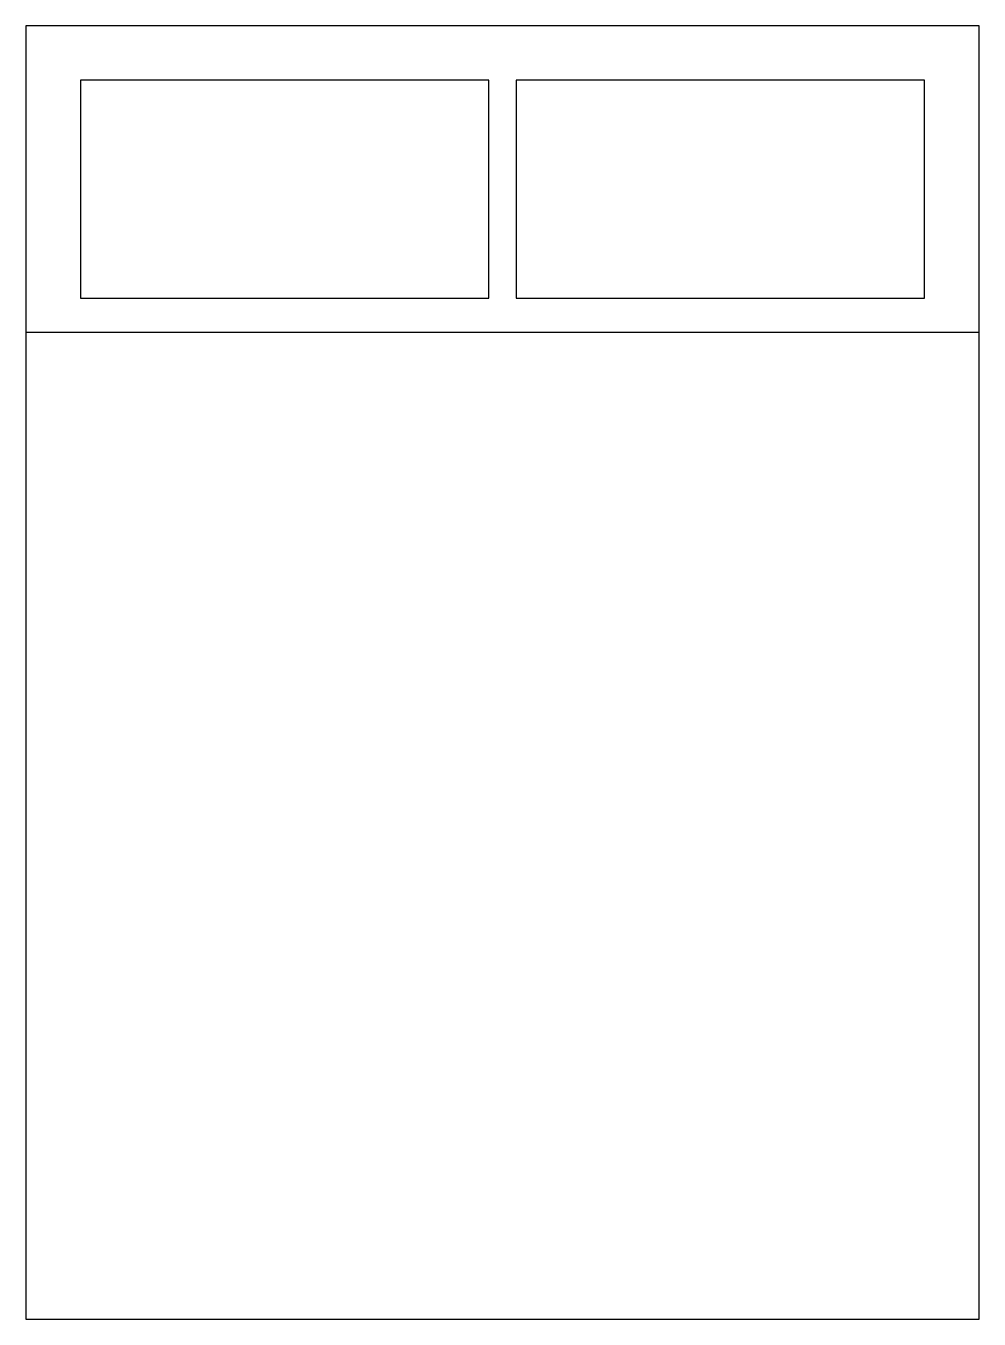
# Model space of a CAD drawing. Header units: metres. Extents: x 0 to 1.4, y 0 to 1.9.
import ezdxf

# ---------------------------------------------------------------- set-up
doc = ezdxf.new("R2010")
doc.units = ezdxf.units.M

msp = doc.modelspace()

# ---------------------------------------------------------------- linework, layer by layer
msp.add_line((0, 1.45), (1.4, 1.45))
for points in [[(0, 0), (1.4, 0), (1.4, 1.9), (0, 1.9)], [(0.08, 1.5), (0.68, 1.5), (0.68, 1.82), (0.08, 1.82)], [(0.72, 1.5), (1.32, 1.5), (1.32, 1.82), (0.72, 1.82)]]:
    msp.add_lwpolyline(points, close=True)

doc.saveas('drawing.dxf')
